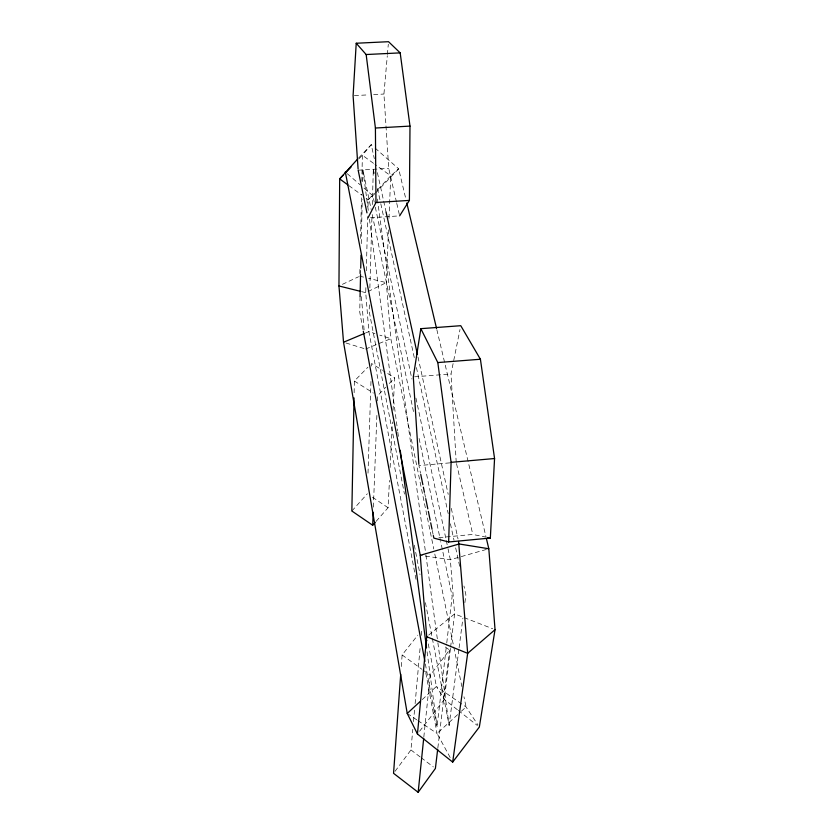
<?xml version="1.0" encoding="UTF-8"?>
<svg xmlns="http://www.w3.org/2000/svg" width="834" height="834" viewBox="0 0 834 834"><rect width="100%" height="100%" fill="white"/><g stroke="black" fill="none" stroke-linecap="round" stroke-linejoin="round"><path stroke-width="0.63" stroke-dasharray="4.17 3.13" d="M354.137 392.741L354.367 381.034L367.94 367.179M359.808 273.594L359.923 268.392M360.569 238.482L361.529 194.259M361.82 181.249L362.383 155.239L371.245 144.678L374.08 147.18M360.079 296.55L359.735 312.052L363.071 329.962M360.569 274.605L360.684 269.445M361.258 243.622L362.237 199.722M362.644 181.645L362.905 170.032L371.161 209.47M415.989 579.265L368.868 331.598L365.73 292.661L365.907 286.208M366.314 270.716L367.742 216.527M368.013 206.207L368.19 199.753L374.257 193.311M369.358 304.848L369.17 311.363L404.459 494.082M369.858 287.918L371.995 214.995M372.308 204.57L373.33 169.406L374.164 173.222M368.013 473.139L371.057 378.97M371.474 366.063L371.557 363.488L382.566 370.327M373.392 507.124L376.978 412.58M377.427 400.925L377.625 395.743L385.694 387.268M388.508 229.882L386.33 282.643L390.802 338.687L433.763 548.939M388.988 218.299L390.739 175.828L398.683 168.833L375.029 148.014M376.113 521.354L388.071 507.718L389.457 480.447M390.114 467.457L392.428 422.004M393.022 410.318L394.67 377.854L383.661 371.015M401.29 666.533L402.124 654.951L417.782 635.174M396.484 202.12L388.727 168.374L383.932 94.044L387.299 55.742M387.403 54.471L388.3 44.254M395.066 771.283L410.953 749.954L412.799 729.354M413.497 721.629L414.644 708.754M415.113 703.615L420.075 648.258M421.233 635.383L421.702 630.233M423.828 736.995L430.167 675.269L449.526 649.988L443.334 645.599M425.361 664L437.058 726.716L446.617 644.067M446.774 642.774L452.153 596.279L440.696 541.568M437.85 747.869L449.526 649.988M450.464 648.362L444.345 699.413L419.033 731.971M450.621 647.09L454.603 613.907L450.35 559.708L447.649 546.989M432.346 638.479L449.13 725.361L458.919 649.154M459.086 647.862L462.901 618.161M464.892 602.659L465.893 594.903L463.954 586.021M456.219 462.307L451.006 373.945L460.003 329.503M351.854 511.013L367.346 493.78M377.729 189.631L390.739 175.828L374.987 164.392M358.724 157.876L371.245 144.678L374.32 158.668M389.29 383.504L394.67 377.854M374.664 193.895L368.19 199.753L366.147 198.263M375.55 192.967L398.683 168.833L405.897 199.232M358.891 158.877L362.383 155.239L373.934 163.62M422.285 699.538L436.391 686.497L427.644 640.533M457.626 714.655L437.047 733.472L450.881 758.794M461.369 711.235L466.05 706.961L463.965 696.765M428.707 635.091L454.603 613.907L462.933 617.15M368.023 291.546L386.33 282.643L368.607 278.347M342.42 284.331L358.599 276.742M365.417 333.058L368.868 331.598L374.966 333.569M365.626 349.039L390.802 338.687L379.835 335.143M486.326 549.46L450.35 559.708L420.253 555.319M438.872 537.628L472.784 534.438L485.315 537.002M449.797 462.87L418.929 465.57L420.503 473.201M414.571 376.822L451.006 373.945M370.515 217.726L398.371 215.943M358.172 170.199L388.727 168.374M354.387 95.597L368.513 94.857M373.653 94.586L383.932 94.044M359.756 276.2L363.551 277.117M362.081 291.744L365.73 292.661M345.995 343.003L364.406 348.664M464.121 617.608L492.665 628.732M354.367 381.034L373.392 393.075M372.527 497.262L388.071 507.718M407.232 713.445L416.823 719.888M417.886 720.597L437.047 733.472L425.423 670.89M402.124 654.951L421.858 669.243M422.89 669.994L430.167 675.269M348.841 185.607L362.081 195.281M410.953 749.954L420.117 756.897M421.139 757.668L433.357 766.926M457.334 709.682L444.345 699.413L436.391 686.497L466.05 706.961L477.934 724.934M458.335 710.464L477.329 725.476M347.288 173.712L360.09 184.731M364.02 188.119L372.881 195.75L374.237 202.109M436.839 329.67L486.107 537.357M396.765 203.371L399.632 215.86M456.511 463.579L472.784 534.438M377.395 172.659L386.079 212.076M417.99 357.046L448.212 494.385M451.298 508.375L458.012 538.889M377.479 188.463L380.523 202.433M380.794 203.704L414.779 359.934M416.437 367.554L448.212 513.619M450.423 523.783L454.009 540.286M455.666 547.907L459.815 566.964M375.321 207.207L411.892 379.001M415.957 398.089L446.023 539.348M446.294 540.62L447.378 545.717M372.225 214.557L413.789 413.059M419.116 438.507L440.425 540.296M424.694 493.561L425.476 497.377M432.283 530.466L433.065 534.281M434.806 554.037L453.55 645.787M453.811 647.069L461.88 686.57M414.331 545.196L420.013 574.584M425.434 602.701L432.095 637.197M373.33 169.406L374.216 175.859M377.375 199.076L425.736 553.807M425.913 555.09L437.694 641.523M437.871 642.806L449.13 725.361M362.905 170.032L368.586 212.649M369.441 219.113L397.662 430.938M397.828 432.221L398.516 437.391M427.081 651.802L437.058 726.716M361.403 296.643L364.083 329.868"/><path stroke-width="1.25" d="M486.41 538.628L488.807 548.751L495.042 629.66L479.331 727.05L452.685 762.099L417.448 734.003L407.232 713.445L343.535 342.242L338.958 285.968L339.678 178.893L357.838 158.814M399.632 215.86L409.411 200.4L409.994 126.101L400.184 52.876L388.529 41.7L356.222 43.243L353.095 95.67L358.088 168.906M354.043 397.933L351.854 511.013L372.694 525.253L375.258 522.324M360.079 296.55L360.569 274.605M360.715 268.152L361.007 255.235M448.65 541.985L451.09 462.328L437.808 362.561L420.836 328.669L460.764 325.698L480.415 359.245L494.562 458.533L490.34 538.034L448.65 541.985L433.857 538.107L433.326 535.564M372.694 525.253L373.194 512.295M400.727 674.258L393.554 773.316L418.157 792.3L435.39 768.468L437.694 749.151M417.448 734.003L426.716 636.728L420.253 555.319L345.318 172.012M418.157 792.3L423.703 738.288M452.685 762.099L467.666 653.335L458.575 541.433M420.836 328.669L413.31 376.926L418.856 464.288M367.982 217.882L375.967 202.495L375.415 128.029L366.157 54.533L356.222 43.243M343.17 175.255L339.678 178.893L347.82 184.856M344.911 173.441L351.031 167.071M407.232 713.445L420.399 701.279M495.042 629.66L467.666 653.335L426.716 636.728M343.535 342.242L364.26 333.537M420.253 555.319L459.138 543.976L488.807 548.751M451.09 462.328L494.562 458.533M437.808 362.561L480.415 359.245M375.967 202.495L409.411 200.4M375.415 128.029L409.994 126.101M366.157 54.533L400.184 52.876M487.827 537.513L490.34 538.034M338.958 285.968L360.861 291.441M406.794 203.027L436.536 328.398M386.079 212.076L417.427 354.502M358.172 170.199L366.95 212.868M420.763 474.473L422.859 484.658M423.38 487.202L424.433 492.289M425.736 498.659L427.832 508.834M428.353 511.378L430.188 520.291M430.709 522.835L432.022 529.194M363.311 331.244L424.892 661.445M400.237 450.308L426.56 647.924"/></g></svg>
